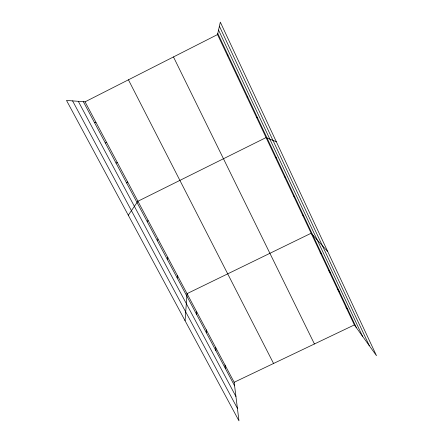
<?xml version="1.0" encoding="UTF-8"?>
<svg xmlns="http://www.w3.org/2000/svg" width="443" height="443" viewBox="0 0 443 443"><rect width="100%" height="100%" fill="white"/><g stroke="black" fill="none" stroke-linecap="round" stroke-linejoin="round"><path stroke-width="0.66" d="M196.692 314.608L196.742 311.889M185.074 320.726L187.046 293.648L311.158 233.234L327.748 251.591M177.183 277.96L177.499 275.696M167.365 259.515L167.814 257.483M217.524 34.565L220.321 22.15L376.5 355.701L354.367 324.913L217.524 34.565L85.062 101.84L66.5 100.423L238.965 420.85L234.164 382.276L85.062 101.84M157.403 240.798L157.99 239.01M147.292 221.805L148.028 220.265M227.525 55.79L227.929 54.982M128.287 215.22L137.917 201.249L266.071 137.568L276.332 141.771M126.62 182.97L127.656 181.951M237.382 76.7L237.924 76.202M116.055 163.113L117.245 162.371M234.164 382.276L354.367 324.913M105.323 142.956L106.68 142.496M247.089 97.294L247.764 97.1M94.431 122.489L95.954 122.318M256.652 117.583L257.461 117.683M275.352 157.265L276.415 157.924M284.5 176.668L285.685 177.599M293.515 195.795L294.816 196.985M302.397 214.65L303.815 216.09M320.051 252.1L321.69 254.038M328.817 270.701L330.561 272.871M337.455 289.03L339.305 291.433M345.972 307.099L347.921 309.729M72.58 100.882L237.409 408.352M78.295 101.32L235.931 396.491M83.367 101.707L234.607 385.842M128.437 79.806L273.558 363.476M173.473 56.937L314.425 343.973M217.779 33.435L356.416 327.759M219.401 26.22L369.324 345.717M218.543 30.041L362.512 336.248M225.005 365.049L225.332 368.415M215.719 347.578L215.924 350.74M206.294 329.863L206.377 332.804"/></g></svg>
